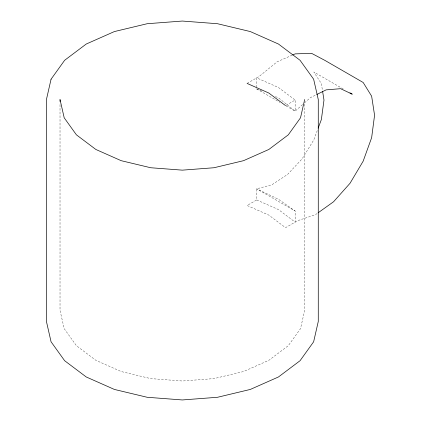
<?xml version="1.0" encoding="UTF-8"?>
<svg xmlns="http://www.w3.org/2000/svg" width="421" height="421" viewBox="0 0 421 421"><rect width="100%" height="100%" fill="white"/><g stroke="black" fill="none" stroke-linecap="round" stroke-linejoin="round"><path stroke-width="0.32" stroke-dasharray="2.1 1.58" d="M317.25 130.615L313.813 139.861L302.152 158.838L287.659 174.373L271.934 184.756L256.705 188.84L256.705 199.938L247.095 205.49L268.851 215.126L285.538 227.682L297.684 220.672L315.497 214.663L317.092 213.521M302.567 104.582L295.153 111.155L286.106 105.934M304.52 102.85L310.377 97.656L316.203 94.778M247.095 83.411L259.236 76.401L277.055 61.84L292.211 55.167M286.048 105.313L295.153 100.061L278.46 87.5L256.705 77.864L256.705 88.963L279.886 102.345M256.705 88.963L262.751 91.42M275.439 96.588L278.46 97.814L295.153 111.155L295.153 100.061M256.705 199.938L278.46 209.574L295.153 222.135L295.153 211.037L278.46 199.259L256.705 188.84L295.153 211.037M343.215 88.973L313.813 72.002L321.37 83.616L322.475 90.573M304.678 104.119L304.678 310.382L300.51 328.659L288.29 345.694L268.851 360.318L243.512 371.543L214.01 378.6L182.351 381.005L150.692 378.6L121.185 371.543L95.851 360.318L76.411 345.694L64.192 328.659L60.024 310.382L60.024 104.119"/><path stroke-width="0.63" d="M304.678 99.524L300.51 117.801L288.29 134.836L268.851 149.46L243.512 160.685L214.01 167.742L182.351 170.147L150.692 167.742L121.185 160.685L95.851 149.46L76.411 134.836L64.192 117.801L60.024 99.524L60.024 101.493M318.165 128.147L321.37 119.522L323.986 100.061L322.575 91.204M318.155 212.763L333.569 201.754L350.03 183.282L363.17 161.164L371.643 137.672L374.569 115.243L371.643 96.193L363.17 82.49L324.728 60.292L311.582 53.346L295.126 53.883L292.795 54.909M316.787 94.488L326.101 89.884L340.594 88.684L352.261 94.199L349.998 92.888M247.095 83.411L268.851 93.052L285.538 105.608M51.062 79.211L46.431 99.524L46.431 321.476L51.062 341.789L64.639 360.713L86.242 376.969L114.391 389.436L147.171 397.277L182.351 399.95L217.531 397.277L250.311 389.436L278.46 376.969L300.057 360.713L313.64 341.789L318.271 321.476L318.271 99.524L313.64 79.211L300.057 60.287L278.46 44.031L250.311 31.564L217.531 23.723L182.351 21.05L147.171 23.723L114.391 31.564L86.242 44.031L64.639 60.287L51.062 79.211"/></g></svg>
